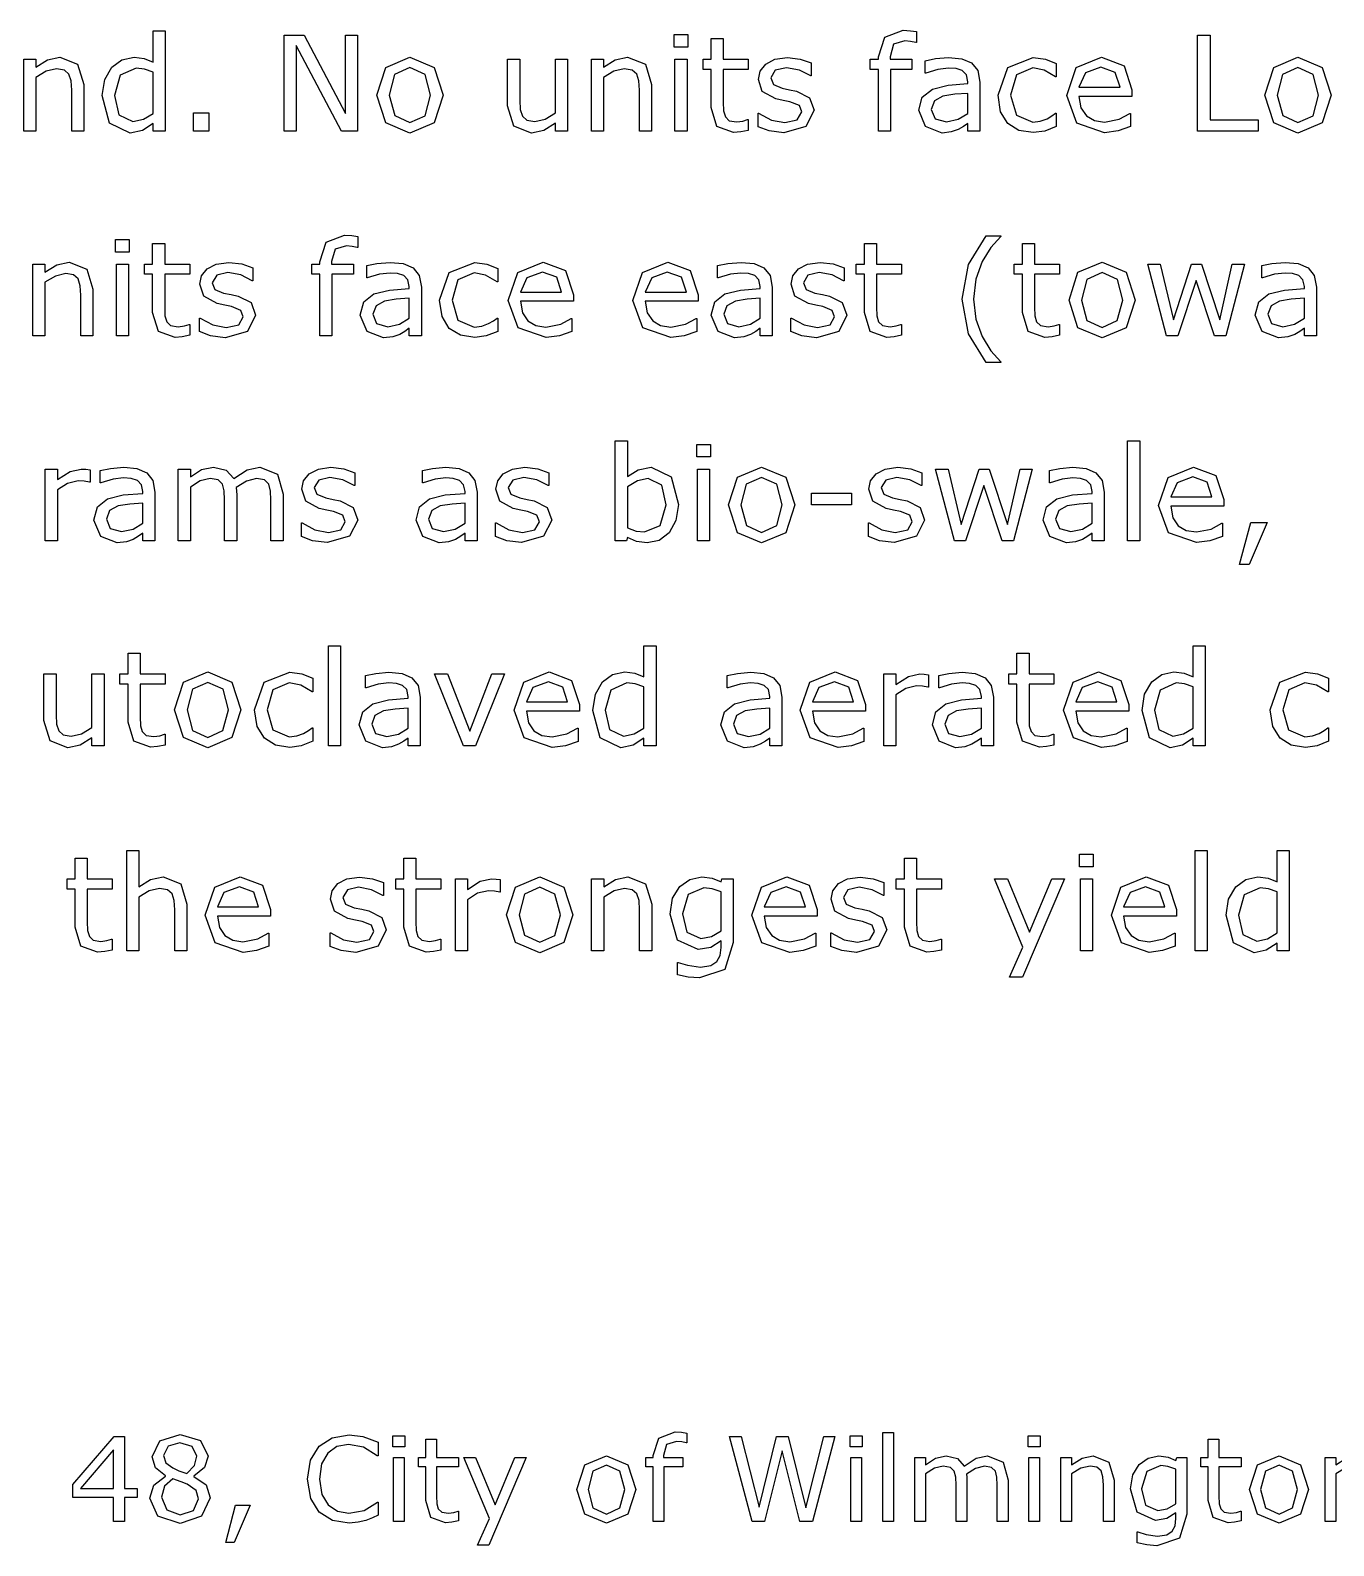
# Model space of a CAD drawing. Header units: inches. Extents: x -33163 to 19162, y -8858 to 30669.
# Drawn here: x 7796 to 8629, y 20211 to 21180 of the extents above; entities that cross this region are included whole.
import ezdxf

# ---------------------------------------------------------------- set-up
doc = ezdxf.new("R2010")
doc.units = ezdxf.units.IN
doc.layers.add('Layer 1', color=7, linetype='Continuous')
doc.layers.add('SOLID-2', color=253, linetype='Continuous')

# ---------------------------------------------------------------- blocks, each defined once
blk = doc.blocks.new('A$C0f725650')
at = {"layer": 'Layer 1', "color": 7}
for points in [[(131.091597, 26.458326), (130.873007, 26.458326), (130.873007, 26.594375), (130.676509, 26.46764), (130.454429, 26.42229), (130.084685, 26.601334), (129.948647, 27.097824), (129.995155, 27.391987), (130.123054, 27.61175), (130.306765, 27.746608), (130.525355, 27.793121), (130.706738, 27.771161), (130.873007, 27.704883), (130.873007, 28.267651), (131.091597, 28.267651), (131.091597, 26.458326)], [(144.670971, 28.055905), (144.659356, 28.055905), (144.565175, 28.076807), (144.462855, 28.088449), (144.258219, 28.025663), (144.19543, 27.80127), (144.19543, 27.757085), (144.589593, 27.757085), (144.589593, 27.573385), (144.202407, 27.573385), (144.202407, 26.4583), (143.983817, 26.4583), (143.983817, 27.573359), (143.83615, 27.573359), (143.83615, 27.757059), (143.983817, 27.757059), (143.983817, 27.80008), (144.098926, 28.1547), (144.431462, 28.279107), (144.562849, 28.272228), (144.670981, 28.255824), (144.670971, 28.055905)], [(134.563474, 26.458326), (134.278608, 26.458326), (133.457731, 28.007063), (133.457731, 26.4583), (133.242628, 26.4583), (133.242628, 28.189599), (133.599582, 28.189599), (134.348373, 26.77572), (134.348373, 28.189599), (134.563474, 28.189599), (134.563474, 26.458326)], [(140.537499, 27.974493), (140.291003, 27.974493), (140.291003, 28.201214), (140.537499, 28.201214), (140.537499, 27.974493)], [(141.630465, 26.469942), (141.495588, 26.443219), (141.366527, 26.432635), (141.06422, 26.539606), (140.960739, 26.882612), (140.960739, 27.573279), (140.813073, 27.573279), (140.813073, 27.756979), (140.960739, 27.756979), (140.960739, 28.1302), (141.17933, 28.1302), (141.17933, 27.756979), (141.630465, 27.756979), (141.630465, 27.573279), (141.17933, 27.573279), (141.17933, 26.981434), (141.183986, 26.82099), (141.216541, 26.714019), (141.286303, 26.645413), (141.423505, 26.624511), (141.535125, 26.639592), (141.618842, 26.666342), (141.630457, 26.666342), (141.630465, 26.469942)], [(150.848494, 26.458326), (149.753213, 26.458326), (149.753213, 28.189625), (149.983432, 28.189625), (149.983432, 26.662955), (150.848494, 26.662955), (150.848494, 26.458326)], [(129.617272, 26.458326), (129.398682, 26.458326), (129.398682, 27.197809), (129.388204, 27.365238), (129.349834, 27.488507), (129.266118, 27.560579), (129.124267, 27.584921), (128.937069, 27.540736), (128.749871, 27.427944), (128.749871, 26.4583), (128.531281, 26.4583), (128.531281, 27.757059), (128.749871, 27.757059), (128.749871, 27.612887), (128.961485, 27.745417), (129.185891, 27.793095), (129.506801, 27.66636), (129.617259, 27.301261), (129.617272, 26.458326)], [(136.113378, 27.10711), (135.950598, 26.60599), (135.514579, 26.42229), (135.076233, 26.60599), (134.914615, 27.10711), (135.076233, 27.608257), (135.514579, 27.793121), (135.950598, 27.608257), (136.113378, 27.10711), (136.113378, 27.10711)], [(138.36554, 26.4583), (138.146949, 26.4583), (138.146949, 26.602471), (137.935333, 26.468777), (137.712091, 26.422264), (137.393507, 26.546671), (137.279561, 26.914097), (137.279561, 27.757059), (137.498152, 27.757059), (137.498152, 27.017576), (137.507465, 26.847819), (137.546997, 26.728042), (137.628388, 26.653642), (137.773728, 26.630358), (137.958601, 26.674544), (138.14696, 26.787335), (138.14696, 27.757032), (138.36555, 27.757032), (138.36554, 26.4583)], [(139.881725, 26.4583), (139.663134, 26.4583), (139.663134, 27.197783), (139.652657, 27.365211), (139.614287, 27.48848), (139.53057, 27.560553), (139.388719, 27.584894), (139.201522, 27.540709), (139.014324, 27.427917), (139.014324, 26.4583), (138.795733, 26.4583), (138.795733, 27.757059), (139.014324, 27.757059), (139.014324, 27.612887), (139.225937, 27.745417), (139.450343, 27.793095), (139.771253, 27.66636), (139.881711, 27.301261), (139.881725, 26.4583)], [(140.523555, 26.4583), (140.304965, 26.4583), (140.304965, 27.757059), (140.523555, 27.757059), (140.523555, 26.4583)], [(142.82225, 26.832711), (142.674583, 26.540876), (142.273447, 26.42692), (142.008348, 26.460655), (141.807196, 26.53622), (141.807196, 26.781568), (141.818811, 26.781568), (142.04903, 26.657161), (142.292036, 26.611811), (142.517604, 26.658325), (142.598995, 26.804824), (142.554812, 26.921082), (142.385056, 26.988524), (142.262969, 27.012866), (142.126931, 27.043081), (141.883922, 27.175637), (141.812998, 27.391908), (141.845552, 27.543064), (141.94671, 27.669799), (142.111815, 27.755841), (142.337383, 27.788385), (142.572253, 27.759334), (142.771077, 27.690728), (142.771077, 27.457021), (142.759462, 27.457021), (142.555984, 27.5605), (142.321116, 27.603521), (142.118803, 27.557007), (142.036251, 27.420985), (142.086246, 27.300044), (142.244377, 27.233793), (142.379251, 27.205879), (142.504824, 27.180215), (142.739695, 27.060464), (142.822247, 26.832553), (142.82225, 26.832711)], [(145.818576, 26.458326), (145.601147, 26.458326), (145.601147, 26.596677), (145.522081, 26.540876), (145.426739, 26.485076), (145.301165, 26.44089), (145.134896, 26.42237), (144.83724, 26.538627), (144.715156, 26.835119), (144.777942, 27.073482), (144.959326, 27.217653), (145.244192, 27.288588), (145.601147, 27.316501), (145.601147, 27.350209), (145.574405, 27.473452), (145.499991, 27.550208), (145.388369, 27.586244), (145.252331, 27.595504), (145.060482, 27.572221), (144.841891, 27.507107), (144.830276, 27.507107), (144.830276, 27.729172), (145.015148, 27.767536), (145.253503, 27.788438), (145.491861, 27.765155), (145.668594, 27.688399), (145.780216, 27.550049), (145.818586, 27.3396), (145.818576, 26.458326)], [(147.199884, 26.539712), (146.991758, 26.458326), (146.783632, 26.429249), (146.525507, 26.469942), (146.324358, 26.595539), (146.192971, 26.807153), (146.14646, 27.105973), (146.320868, 27.605929), (146.783632, 27.7873), (147.002222, 27.755921), (147.199884, 27.679192), (147.199884, 27.436172), (147.188269, 27.436172), (146.981307, 27.555923), (146.774342, 27.59778), (146.480176, 27.472209), (146.373205, 27.105973), (146.47785, 26.744367), (146.774342, 26.61877), (146.909219, 26.636232), (147.032467, 26.681582), (147.121996, 26.732725), (147.188269, 26.780403), (147.199884, 26.780403), (147.199884, 26.539712)], [(148.567241, 27.085044), (147.610324, 27.085044), (147.646368, 26.875733), (147.7452, 26.730397), (147.888213, 26.646683), (148.071923, 26.61877), (148.338186, 26.671104), (148.530033, 26.775747), (148.541648, 26.775747), (148.541648, 26.537384), (148.31608, 26.459491), (148.074236, 26.428085), (147.569615, 26.602498), (147.38823, 27.100152), (147.561476, 27.605929), (148.019586, 27.793121), (148.424213, 27.639637), (148.567228, 27.20363), (148.567241, 27.085044)], [(152.168179, 27.10711), (152.005399, 26.60599), (151.56938, 26.42229), (151.131035, 26.60599), (150.969417, 27.10711), (151.131035, 27.608257), (151.56938, 27.793121), (152.005399, 27.608257), (152.168179, 27.10711), (152.168179, 27.10711)], [(130.873007, 26.778075), (130.873007, 27.523379), (130.714879, 27.578015), (130.562561, 27.593096), (130.276534, 27.465197), (130.174214, 27.102427), (130.253279, 26.750109), (130.50675, 26.630358), (130.695112, 26.671051), (130.873007, 26.778022), (130.873007, 26.778075)], [(135.887813, 27.10711), (135.78898, 27.481522), (135.514579, 27.604765), (135.237851, 27.481522), (135.140183, 27.10711), (135.239015, 26.736218), (135.514579, 26.610647), (135.787819, 26.735054), (135.887813, 27.10711), (135.887813, 27.10711)], [(148.354463, 27.252472), (148.26726, 27.518722), (148.007974, 27.612914), (147.727759, 27.509435), (147.610324, 27.252472), (148.354463, 27.252472)], [(151.942611, 27.10711), (151.843781, 27.481522), (151.56938, 27.604765), (151.292652, 27.481522), (151.194984, 27.10711), (151.293814, 26.736218), (151.56938, 26.610647), (151.842617, 26.735054), (151.942611, 27.10711), (151.942611, 27.10711)], [(145.601147, 26.778075), (145.601147, 27.139681), (145.365115, 27.122218), (145.151176, 27.088484), (144.998858, 27.00477), (144.940724, 26.850147), (145.008161, 26.681555), (145.213961, 26.625728), (145.424413, 26.669913), (145.601147, 26.778049), (145.601147, 26.778075)], [(131.878758, 26.458326), (131.600869, 26.458326), (131.600869, 26.78969), (131.878758, 26.78969), (131.878758, 26.458326)], [(130.439289, 24.270331), (130.192793, 24.270331), (130.192793, 24.497052), (130.439289, 24.497052), (130.439289, 24.270331)], [(131.532253, 22.76578), (131.397379, 22.739057), (131.268315, 22.728473), (130.966008, 22.835444), (130.862527, 23.17845), (130.862527, 23.869117), (130.714863, 23.869117), (130.714863, 24.052817), (130.862527, 24.052817), (130.862527, 24.426038), (131.081117, 24.426038), (131.081117, 24.052817), (131.532253, 24.052817), (131.532253, 23.869117), (131.081117, 23.869117), (131.081117, 23.277272), (131.085774, 23.116828), (131.118331, 23.009857), (131.188094, 22.941251), (131.325293, 22.920349), (131.436915, 22.93543), (131.520632, 22.96218), (131.532247, 22.96218), (131.532253, 22.76578)], [(134.572761, 24.351743), (134.561146, 24.351743), (134.466965, 24.372645), (134.364645, 24.384287), (134.160006, 24.321501), (134.097221, 24.097108), (134.097221, 24.052923), (134.491381, 24.052923), (134.491381, 23.869223), (134.104195, 23.869223), (134.104195, 22.754138), (133.885605, 22.754138), (133.885605, 23.869197), (133.737941, 23.869197), (133.737941, 24.052897), (133.885605, 24.052897), (133.885605, 24.095918), (134.000714, 24.450538), (134.333253, 24.574945), (134.464639, 24.568066), (134.572772, 24.551662), (134.572761, 24.351743)], [(144.40121, 22.765753), (144.266336, 22.73903), (144.137272, 22.728447), (143.834968, 22.835418), (143.731484, 23.178423), (143.731484, 23.869091), (143.58382, 23.869091), (143.58382, 24.052791), (143.731484, 24.052791), (143.731484, 24.426012), (143.950077, 24.426012), (143.950077, 24.052791), (144.40121, 24.052791), (144.40121, 23.869091), (143.950077, 23.869091), (143.950077, 23.277245), (143.954734, 23.116802), (143.987291, 23.009831), (144.057053, 22.941225), (144.194256, 22.920323), (144.305875, 22.935404), (144.389592, 22.962153), (144.401207, 22.962153), (144.40121, 22.765753)], [(146.197609, 22.27511), (145.931349, 22.27511), (145.6116, 22.790174), (145.497655, 23.41922), (145.6116, 24.04824), (145.931349, 24.56333), (146.197609, 24.56333), (146.197609, 24.551688), (146.017389, 24.355209), (145.859261, 24.097082), (145.745313, 23.78199), (145.702291, 23.41922), (145.744151, 23.055286), (145.859261, 22.741359), (146.018553, 22.483231), (146.197609, 22.286726), (146.197609, 22.27511)], [(147.25801, 22.765753), (147.123134, 22.73903), (146.994073, 22.728447), (146.691766, 22.835418), (146.588285, 23.178423), (146.588285, 23.869091), (146.440618, 23.869091), (146.440618, 24.052791), (146.588285, 24.052791), (146.588285, 24.426012), (146.806875, 24.426012), (146.806875, 24.052791), (147.25801, 24.052791), (147.25801, 23.869091), (146.806875, 23.869091), (146.806875, 23.277245), (146.811532, 23.116802), (146.844086, 23.009831), (146.913851, 22.941225), (147.051051, 22.920323), (147.162671, 22.935404), (147.246387, 22.962153), (147.258029, 22.962153), (147.25801, 22.765753)], [(129.783518, 22.754138), (129.564924, 22.754138), (129.564924, 23.493621), (129.554447, 23.661049), (129.516077, 23.784318), (129.432363, 23.856391), (129.290512, 23.880732), (129.103314, 23.836547), (128.916117, 23.723755), (128.916117, 22.754138), (128.697523, 22.754138), (128.697523, 24.052897), (128.916117, 24.052897), (128.916117, 23.908725), (129.12773, 24.041255), (129.352136, 24.088933), (129.673046, 23.962198), (129.783504, 23.597099), (129.783518, 22.754138)], [(130.425346, 22.754138), (130.206755, 22.754138), (130.206755, 24.052897), (130.425346, 24.052897), (130.425346, 22.754138)], [(132.72404, 23.128549), (132.576374, 22.836714), (132.175237, 22.722758), (131.910135, 22.756493), (131.708986, 22.832058), (131.708986, 23.077406), (131.720601, 23.077406), (131.950818, 22.952999), (132.193826, 22.907649), (132.419394, 22.954163), (132.500785, 23.100662), (132.4566, 23.21692), (132.286843, 23.284362), (132.164759, 23.308704), (132.028721, 23.338919), (131.785712, 23.471475), (131.714786, 23.687746), (131.747343, 23.838902), (131.848498, 23.965637), (132.013606, 24.051679), (132.239173, 24.084223), (132.474041, 24.055172), (132.672867, 23.986566), (132.672867, 23.752859), (132.661226, 23.752859), (132.457751, 23.856338), (132.22288, 23.899359), (132.020567, 23.852845), (131.938014, 23.716823), (131.988013, 23.595882), (132.146141, 23.529631), (132.281017, 23.501717), (132.406591, 23.476053), (132.641459, 23.356302), (132.724014, 23.128391), (132.72404, 23.128549)], [(135.720363, 22.754164), (135.502937, 22.754164), (135.502937, 22.892515), (135.423872, 22.836714), (135.328529, 22.780914), (135.202955, 22.736728), (135.036686, 22.718208), (134.73903, 22.834465), (134.616944, 23.130957), (134.679732, 23.36932), (134.861114, 23.513491), (135.14598, 23.584426), (135.502937, 23.612339), (135.502937, 23.646047), (135.476193, 23.76929), (135.401779, 23.846046), (135.290159, 23.882082), (135.154121, 23.891342), (134.962272, 23.868059), (134.743682, 23.802945), (134.732066, 23.802945), (134.732066, 24.02501), (134.916938, 24.063374), (135.155296, 24.084276), (135.393654, 24.060993), (135.570387, 23.984237), (135.682007, 23.845887), (135.720377, 23.635438), (135.720363, 22.754164)], [(137.101674, 22.83555), (136.893545, 22.754164), (136.685419, 22.725087), (136.427297, 22.76578), (136.226145, 22.891377), (136.094759, 23.102991), (136.04825, 23.401811), (136.222658, 23.901767), (136.685419, 24.083138), (136.904012, 24.051759), (137.101674, 23.97503), (137.101674, 23.73201), (137.090059, 23.73201), (136.883094, 23.851761), (136.676132, 23.893618), (136.381964, 23.768047), (136.274993, 23.401811), (136.379638, 23.040205), (136.676132, 22.914608), (136.811006, 22.93207), (136.934254, 22.97742), (137.023784, 23.028563), (137.090059, 23.076241), (137.101674, 23.076241), (137.101674, 22.83555)], [(138.469029, 23.380882), (137.512114, 23.380882), (137.548158, 23.171571), (137.646988, 23.026235), (137.790003, 22.942521), (137.973711, 22.914608), (138.239974, 22.966942), (138.431823, 23.071585), (138.443438, 23.071585), (138.443438, 22.833222), (138.217871, 22.755329), (137.976023, 22.723923), (137.471405, 22.898336), (137.29002, 23.39599), (137.463267, 23.901767), (137.921376, 24.088959), (138.326003, 23.935475), (138.469016, 23.499468), (138.469029, 23.380882)], [(138.256254, 23.54831), (138.16905, 23.81456), (137.909764, 23.908752), (137.629547, 23.805273), (137.512114, 23.54831), (138.256254, 23.54831)], [(140.724705, 23.380882), (139.767787, 23.380882), (139.803831, 23.171571), (139.902661, 23.026235), (140.045676, 22.942521), (140.229387, 22.914608), (140.495647, 22.966942), (140.687496, 23.071585), (140.699112, 23.071585), (140.699112, 22.833222), (140.473544, 22.755329), (140.231697, 22.723923), (139.727079, 22.898336), (139.545694, 23.39599), (139.71894, 23.901767), (140.17705, 24.088959), (140.581676, 23.935475), (140.724691, 23.499468), (140.724705, 23.380882)], [(140.511927, 23.54831), (140.424723, 23.81456), (140.165437, 23.908752), (139.88522, 23.805273), (139.767787, 23.54831), (140.511927, 23.54831)], [(142.06531, 22.754138), (141.847881, 22.754138), (141.847881, 22.892488), (141.768815, 22.836688), (141.673473, 22.780887), (141.547899, 22.736702), (141.381633, 22.718181), (141.083977, 22.834439), (140.96189, 23.130931), (141.024676, 23.369293), (141.206061, 23.513465), (141.490926, 23.584399), (141.847881, 23.612313), (141.847881, 23.646021), (141.821139, 23.769264), (141.746725, 23.846019), (141.635103, 23.882055), (141.499065, 23.891316), (141.307219, 23.868032), (141.088625, 23.802919), (141.07701, 23.802919), (141.07701, 24.024983), (141.261882, 24.063348), (141.50024, 24.08425), (141.738597, 24.060966), (141.915331, 23.984211), (142.02695, 23.84586), (142.06532, 23.635411), (142.06531, 22.754138)], [(143.414064, 23.128523), (143.266397, 22.836688), (142.865261, 22.722732), (142.600159, 22.756466), (142.39901, 22.832031), (142.39901, 23.077379), (142.410625, 23.077379), (142.640841, 22.952972), (142.88385, 22.907623), (143.109418, 22.954136), (143.190809, 23.100636), (143.146623, 23.216894), (142.976867, 23.284336), (142.854783, 23.308678), (142.718745, 23.338893), (142.475736, 23.471449), (142.404809, 23.687719), (142.437366, 23.838875), (142.538522, 23.965611), (142.703629, 24.051653), (142.929197, 24.084197), (143.164065, 24.055146), (143.362891, 23.986539), (143.362891, 23.752833), (143.351276, 23.752833), (143.147801, 23.856311), (142.91293, 23.899333), (142.710617, 23.852819), (142.628064, 23.716797), (142.678063, 23.595856), (142.836191, 23.529604), (142.971067, 23.501691), (143.096641, 23.476026), (143.331509, 23.356276), (143.414064, 23.128364), (143.414064, 23.128523)], [(148.628855, 23.402922), (148.466073, 22.901802), (148.030056, 22.718102), (147.59171, 22.901802), (147.430092, 23.402922), (147.59171, 23.904069), (148.030056, 24.088933), (148.466073, 23.904069), (148.628855, 23.402922), (148.628855, 23.402922)], [(148.403287, 23.402922), (148.304455, 23.777333), (148.030056, 23.900576), (147.753328, 23.777333), (147.65566, 23.402922), (147.75449, 23.03203), (148.030056, 22.906458), (148.303293, 23.030865), (148.403287, 23.402922), (148.403287, 23.402922)], [(150.600823, 24.052897), (150.262475, 22.754138), (150.060161, 22.754138), (149.726461, 23.755241), (149.395084, 22.754138), (149.193935, 22.754138), (148.852096, 24.052897), (149.07999, 24.052897), (149.318347, 23.047137), (149.642745, 24.052897), (149.822965, 24.052897), (150.155504, 23.047137), (150.381071, 24.052897), (150.600823, 24.052897)], [(151.901905, 22.754138), (151.684479, 22.754138), (151.684479, 22.892488), (151.605413, 22.836688), (151.510071, 22.780887), (151.384497, 22.736702), (151.218228, 22.718181), (150.920572, 22.834439), (150.798485, 23.130931), (150.861274, 23.369293), (151.042659, 23.513465), (151.327524, 23.584399), (151.684479, 23.612313), (151.684479, 23.646021), (151.657735, 23.769264), (151.583321, 23.846019), (151.471701, 23.882055), (151.335663, 23.891316), (151.143814, 23.868032), (150.925223, 23.802919), (150.913608, 23.802919), (150.913608, 24.024983), (151.09848, 24.063348), (151.336838, 24.08425), (151.575195, 24.060966), (151.751929, 23.984211), (151.863548, 23.84586), (151.901918, 23.635411), (151.901905, 22.754138)], [(135.502937, 23.073913), (135.502937, 23.435519), (135.266905, 23.418056), (135.052963, 23.384322), (134.900648, 23.300608), (134.842511, 23.145985), (134.909948, 22.977393), (135.115751, 22.921566), (135.326203, 22.965751), (135.502937, 23.073887), (135.502937, 23.073913)], [(141.847881, 23.073887), (141.847881, 23.435492), (141.611849, 23.41803), (141.39791, 23.384295), (141.245595, 23.300581), (141.187458, 23.145959), (141.254895, 22.977367), (141.460695, 22.92154), (141.671147, 22.965725), (141.847881, 23.07386), (141.847881, 23.073887)], [(151.684479, 23.073887), (151.684479, 23.435492), (151.448447, 23.41803), (151.234505, 23.384295), (151.08219, 23.300581), (151.024053, 23.145959), (151.091493, 22.977367), (151.297293, 22.92154), (151.507745, 22.965725), (151.684479, 23.07386), (151.684479, 23.073887)], [(140.370066, 19.709237), (140.323557, 19.416238), (140.200309, 19.19764), (140.018924, 19.059289), (139.801498, 19.01394), (139.608487, 19.040663), (139.445705, 19.110433), (139.431762, 19.049976), (139.227123, 19.049976), (139.227123, 20.859168), (139.445713, 20.859168), (139.445713, 20.212686), (139.641049, 20.335955), (139.873594, 20.384771), (140.236361, 20.208056), (140.370073, 19.709237), (140.370066, 19.709237)], [(148.70793, 19.049923), (148.48934, 19.049923), (148.48934, 20.859115), (148.70793, 20.859115), (148.70793, 19.049923)], [(140.945613, 20.566169), (140.699117, 20.566169), (140.699117, 20.79289), (140.945613, 20.79289), (140.945613, 20.566169)], [(129.731194, 20.110398), (129.719579, 20.110398), (129.624236, 20.126802), (129.516101, 20.132623), (129.320765, 20.087274), (129.139382, 19.97218), (129.139382, 19.049976), (128.920789, 19.049976), (128.920789, 20.348735), (129.139382, 20.348735), (129.139382, 20.156885), (129.368437, 20.304549), (129.571912, 20.348735), (129.654465, 20.345295), (129.731204, 20.334712), (129.731194, 20.110398)], [(130.904376, 19.050002), (130.68695, 19.050002), (130.68695, 19.188353), (130.607884, 19.132552), (130.512542, 19.076752), (130.386968, 19.032566), (130.220699, 19.014046), (129.923043, 19.130303), (129.800956, 19.426795), (129.863744, 19.665158), (130.045129, 19.809329), (130.329995, 19.880264), (130.68695, 19.908177), (130.68695, 19.941885), (130.660205, 20.065128), (130.585792, 20.141884), (130.474172, 20.17792), (130.338134, 20.18718), (130.146285, 20.163897), (129.927694, 20.098783), (129.916079, 20.098783), (129.916079, 20.320848), (130.100951, 20.359212), (130.339309, 20.380114), (130.577666, 20.356831), (130.7544, 20.280075), (130.866019, 20.141725), (130.904389, 19.931276), (130.904376, 19.050002)], [(133.220512, 19.049976), (133.001921, 19.049976), (133.001921, 19.789459), (132.993772, 19.951093), (132.962377, 20.0755), (132.88564, 20.151065), (132.74146, 20.176729), (132.557752, 20.130215), (132.374042, 20.013958), (132.379863, 19.951172), (132.382244, 19.881402), (132.382244, 19.049976), (132.163653, 19.049976), (132.163653, 19.789459), (132.155504, 19.952257), (132.124111, 20.076664), (132.047372, 20.151065), (131.903195, 20.176729), (131.722972, 20.132544), (131.543915, 20.019752), (131.543915, 19.049976), (131.325322, 19.049976), (131.325322, 20.348735), (131.543915, 20.348735), (131.543915, 20.204563), (131.74739, 20.337093), (131.964819, 20.384771), (132.189223, 20.32897), (132.327586, 20.174321), (132.569431, 20.334791), (132.803137, 20.384771), (133.118234, 20.254543), (133.220554, 19.892937), (133.220512, 19.049976)], [(134.569266, 19.424361), (134.421599, 19.132526), (134.020462, 19.01857), (133.755364, 19.052304), (133.554212, 19.127869), (133.554212, 19.373217), (133.565853, 19.373217), (133.79607, 19.24881), (134.039079, 19.203461), (134.264646, 19.249974), (134.346037, 19.396474), (134.301852, 19.512732), (134.132095, 19.580174), (134.010011, 19.604516), (133.873973, 19.634731), (133.630965, 19.767287), (133.560038, 19.983557), (133.592595, 20.134713), (133.69375, 20.261449), (133.858858, 20.347491), (134.084425, 20.380035), (134.319293, 20.350984), (134.518119, 20.282377), (134.518119, 20.048671), (134.506504, 20.048671), (134.303029, 20.152149), (134.068159, 20.195171), (133.865848, 20.148657), (133.783293, 20.012635), (133.833291, 19.891694), (133.991419, 19.825442), (134.126296, 19.797529), (134.251869, 19.771864), (134.48674, 19.652114), (134.569292, 19.424202), (134.569266, 19.424361)], [(136.728432, 19.049976), (136.511003, 19.049976), (136.511003, 19.188326), (136.431941, 19.132526), (136.336596, 19.076725), (136.211025, 19.03254), (136.044755, 19.014019), (135.747099, 19.130277), (135.625013, 19.426769), (135.687801, 19.665131), (135.869183, 19.809303), (136.154049, 19.880237), (136.511003, 19.908151), (136.511003, 19.941859), (136.484262, 20.065102), (136.409848, 20.141857), (136.298226, 20.177893), (136.162188, 20.187154), (135.970341, 20.16387), (135.751751, 20.098757), (135.740136, 20.098757), (135.740136, 20.320821), (135.925008, 20.359186), (136.163365, 20.380088), (136.401723, 20.356804), (136.578456, 20.280049), (136.690076, 20.141698), (136.728446, 19.931249), (136.728432, 19.049976)], [(138.077187, 19.424361), (137.92952, 19.132526), (137.528383, 19.01857), (137.263284, 19.052304), (137.062132, 19.127869), (137.062132, 19.373217), (137.073748, 19.373217), (137.303964, 19.24881), (137.546973, 19.203461), (137.77254, 19.249974), (137.853931, 19.396474), (137.809749, 19.512732), (137.63999, 19.580174), (137.517906, 19.604516), (137.381868, 19.634731), (137.138859, 19.767287), (137.067932, 19.983557), (137.100489, 20.134713), (137.201647, 20.261449), (137.366752, 20.347491), (137.59232, 20.380035), (137.827187, 20.350984), (138.026014, 20.282377), (138.026014, 20.048671), (138.014398, 20.048671), (137.810924, 20.152149), (137.576053, 20.195171), (137.373742, 20.148657), (137.291187, 20.012635), (137.341186, 19.891694), (137.499316, 19.825442), (137.63419, 19.797529), (137.759764, 19.771864), (137.994634, 19.652114), (138.077187, 19.424202), (138.077187, 19.424361)], [(140.931669, 19.049976), (140.713079, 19.049976), (140.713079, 20.348735), (140.931669, 20.348735), (140.931669, 19.049976)], [(142.471109, 19.69876), (142.308329, 19.19764), (141.87231, 19.01394), (141.433964, 19.19764), (141.272346, 19.69876), (141.433964, 20.199907), (141.87231, 20.384771), (142.308329, 20.199907), (142.471109, 19.69876), (142.471109, 19.69876)], [(144.818637, 19.424308), (144.670971, 19.132473), (144.269834, 19.018517), (144.004735, 19.052251), (143.803583, 19.127816), (143.803583, 19.373164), (143.815198, 19.373164), (144.045417, 19.248757), (144.288423, 19.203408), (144.513991, 19.249921), (144.595382, 19.396421), (144.551199, 19.512679), (144.381443, 19.580121), (144.259356, 19.604463), (144.123318, 19.634678), (143.880309, 19.767234), (143.809385, 19.983504), (143.84194, 20.13466), (143.943098, 20.261396), (144.108203, 20.347438), (144.33377, 20.379982), (144.568641, 20.350931), (144.767464, 20.282324), (144.767464, 20.048618), (144.755849, 20.048618), (144.552371, 20.152096), (144.317504, 20.195118), (144.11519, 20.148604), (144.032638, 20.012582), (144.082633, 19.891641), (144.240764, 19.825389), (144.375638, 19.797476), (144.501212, 19.771811), (144.736082, 19.652061), (144.818634, 19.424149), (144.818637, 19.424308)], [(146.765029, 20.348682), (146.426677, 19.049923), (146.224364, 19.049923), (145.890664, 20.051026), (145.55929, 19.049923), (145.358138, 19.049923), (145.016299, 20.348682), (145.244192, 20.348682), (145.48255, 19.342922), (145.806947, 20.348682), (145.987168, 20.348682), (146.319706, 19.342922), (146.545274, 20.348682), (146.765029, 20.348682)], [(148.06611, 19.049923), (147.848681, 19.049923), (147.848681, 19.188274), (147.769616, 19.132473), (147.674273, 19.076672), (147.5487, 19.032487), (147.382431, 19.013966), (147.084775, 19.130224), (146.962691, 19.426716), (147.025476, 19.665079), (147.206861, 19.80925), (147.491727, 19.880185), (147.848681, 19.908098), (147.848681, 19.941806), (147.821937, 20.065049), (147.747523, 20.141804), (147.635904, 20.17784), (147.499866, 20.187101), (147.308017, 20.163818), (147.089426, 20.098704), (147.077811, 20.098704), (147.077811, 20.320768), (147.262683, 20.359133), (147.50104, 20.380035), (147.739398, 20.356751), (147.916131, 20.279996), (148.027754, 20.141645), (148.066124, 19.931196), (148.06611, 19.049923)], [(150.227603, 19.676641), (149.270685, 19.676641), (149.306729, 19.467329), (149.405562, 19.321994), (149.548574, 19.23828), (149.732285, 19.210366), (149.998548, 19.262701), (150.190394, 19.367343), (150.20201, 19.367343), (150.20201, 19.12898), (149.976442, 19.051087), (149.734597, 19.019681), (149.229977, 19.194094), (149.048592, 19.691749), (149.221838, 20.197525), (149.67995, 20.384718), (150.084574, 20.231233), (150.227589, 19.795227), (150.227603, 19.676641)], [(140.144498, 19.703417), (140.067761, 20.055735), (139.820101, 20.17665), (139.62709, 20.134793), (139.445705, 20.028986), (139.445705, 19.284846), (139.604997, 19.226717), (139.757315, 19.210313), (140.041017, 19.328926), (140.144498, 19.703311), (140.144498, 19.703417)], [(142.245541, 19.69876), (142.146711, 20.073171), (141.87231, 20.196414), (141.595582, 20.073171), (141.497914, 19.69876), (141.596744, 19.327868), (141.87231, 19.202296), (142.145547, 19.326703), (142.245541, 19.69876), (142.245541, 19.69876)], [(150.014825, 19.844069), (149.927621, 20.110319), (149.668335, 20.20451), (149.38812, 20.101032), (149.270685, 19.844069), (150.014825, 19.844069)], [(130.68695, 19.369751), (130.68695, 19.731357), (130.450918, 19.713894), (130.236976, 19.68016), (130.084661, 19.596446), (130.026524, 19.441823), (130.093963, 19.273205), (130.299764, 19.217404), (130.510216, 19.261589), (130.68695, 19.369725), (130.68695, 19.369751)], [(136.511003, 19.369725), (136.511003, 19.73133), (136.274972, 19.713868), (136.061032, 19.680133), (135.908717, 19.596419), (135.85058, 19.441797), (135.918017, 19.273178), (136.123821, 19.217378), (136.334273, 19.261563), (136.511003, 19.369698), (136.511003, 19.369725)], [(143.497789, 19.7022), (142.772252, 19.7022), (142.772252, 19.912649), (143.497789, 19.912649), (143.497789, 19.7022)], [(147.848681, 19.369672), (147.848681, 19.731277), (147.612649, 19.713815), (147.398708, 19.68008), (147.246393, 19.596366), (147.188256, 19.441744), (147.255695, 19.273125), (147.461496, 19.217325), (147.671948, 19.26151), (147.848681, 19.369645), (147.848681, 19.369672)], [(151.012438, 19.381287), (150.684551, 18.619711), (150.514794, 18.619711), (150.717108, 19.381287), (151.012438, 19.381287)], [(131.088086, 15.357456), (130.95321, 15.330733), (130.824149, 15.320149), (130.521842, 15.42712), (130.418361, 15.770126), (130.418361, 16.460793), (130.270694, 16.460793), (130.270694, 16.644493), (130.418361, 16.644493), (130.418361, 17.017714), (130.636951, 17.017714), (130.636951, 16.644493), (131.088086, 16.644493), (131.088086, 16.460793), (130.636951, 16.460793), (130.636951, 15.868948), (130.641608, 15.708504), (130.674165, 15.601533), (130.743927, 15.532927), (130.881127, 15.512025), (130.992749, 15.527106), (131.076466, 15.553856), (131.088081, 15.553856), (131.088086, 15.357456)], [(134.25882, 15.34584), (134.040229, 15.34584), (134.040229, 17.155033), (134.25882, 17.155033), (134.25882, 15.34584)], [(139.963116, 15.34584), (139.744525, 15.34584), (139.744525, 15.481889), (139.548025, 15.355154), (139.325944, 15.309804), (138.9562, 15.488848), (138.820162, 15.985338), (138.866671, 16.279501), (138.99457, 16.499264), (139.178281, 16.634122), (139.396871, 16.680635), (139.578256, 16.65841), (139.744525, 16.592132), (139.744525, 17.1549), (139.963116, 17.1549), (139.963116, 15.34584)], [(147.158017, 15.357429), (147.02314, 15.330706), (146.894079, 15.320123), (146.591772, 15.427094), (146.488291, 15.770099), (146.488291, 16.460767), (146.340624, 16.460767), (146.340624, 16.644467), (146.488291, 16.644467), (146.488291, 17.017688), (146.706881, 17.017688), (146.706881, 16.644467), (147.158017, 16.644467), (147.158017, 16.460767), (146.706881, 16.460767), (146.706881, 15.868921), (146.711538, 15.708478), (146.744092, 15.601507), (146.813858, 15.532901), (146.951057, 15.511999), (147.062679, 15.52708), (147.146393, 15.553829), (147.158009, 15.553829), (147.158017, 15.357429)], [(149.893892, 15.345814), (149.675301, 15.345814), (149.675301, 15.481863), (149.478801, 15.355127), (149.256723, 15.309778), (148.886976, 15.488821), (148.750938, 15.985311), (148.797449, 16.279474), (148.925346, 16.499237), (149.109057, 16.634095), (149.327647, 16.680609), (149.509032, 16.658384), (149.675301, 16.592106), (149.675301, 17.154874), (149.893892, 17.154874), (149.893892, 15.345814)], [(129.983505, 15.345814), (129.764912, 15.345814), (129.764912, 15.489985), (129.553299, 15.356291), (129.330057, 15.309778), (129.011472, 15.434185), (128.897524, 15.801611), (128.897524, 16.644573), (129.116118, 16.644573), (129.116118, 15.90509), (129.125404, 15.735333), (129.164938, 15.615556), (129.246327, 15.541156), (129.391668, 15.517872), (129.57654, 15.562058), (129.764899, 15.674849), (129.764899, 16.644546), (129.983492, 16.644546), (129.983505, 15.345814)], [(132.458931, 15.994624), (132.296151, 15.493504), (131.860132, 15.309804), (131.421786, 15.493504), (131.260169, 15.994624), (131.421786, 16.495771), (131.860132, 16.680635), (132.296151, 16.495771), (132.458931, 15.994624), (132.458931, 15.994624)], [(132.233363, 15.994624), (132.134533, 16.369036), (131.860132, 16.492279), (131.583404, 16.369036), (131.485736, 15.994624), (131.584569, 15.623732), (131.860132, 15.498161), (132.133369, 15.622568), (132.233363, 15.994624), (132.233363, 15.994624)], [(133.757687, 15.427226), (133.54956, 15.34584), (133.341434, 15.316763), (133.083312, 15.357456), (132.88216, 15.483053), (132.750774, 15.694667), (132.704265, 15.993487), (132.878673, 16.493443), (133.341434, 16.674814), (133.560025, 16.643435), (133.757687, 16.566706), (133.757687, 16.323686), (133.746071, 16.323686), (133.539107, 16.443437), (133.332145, 16.485294), (133.037976, 16.359723), (132.931005, 15.993487), (133.03565, 15.631881), (133.332145, 15.506284), (133.467018, 15.523746), (133.590266, 15.569069), (133.679796, 15.620239), (133.746071, 15.667917), (133.757687, 15.667917), (133.757687, 15.427226)], [(135.700591, 15.34584), (135.483162, 15.34584), (135.483162, 15.484191), (135.404097, 15.42839), (135.308754, 15.37259), (135.18318, 15.328404), (135.016911, 15.309884), (134.719255, 15.426141), (134.597171, 15.722633), (134.659957, 15.960996), (134.841342, 16.105167), (135.126208, 16.176102), (135.483162, 16.204015), (135.483162, 16.237723), (135.456418, 16.360966), (135.382004, 16.437722), (135.270384, 16.473758), (135.134346, 16.483018), (134.942497, 16.459735), (134.723907, 16.394621), (134.712291, 16.394621), (134.712291, 16.616686), (134.897164, 16.65505), (135.135521, 16.675952), (135.373879, 16.652669), (135.550612, 16.575913), (135.662234, 16.437563), (135.700604, 16.227114), (135.700591, 15.34584)], [(137.226076, 16.644599), (136.700527, 15.34584), (136.480775, 15.34584), (135.958713, 16.644599), (136.195909, 16.644599), (136.598207, 15.610953), (136.997021, 16.644599), (137.226076, 16.644599)], [(138.578317, 15.972558), (137.6214, 15.972558), (137.657444, 15.763247), (137.756277, 15.617911), (137.899289, 15.534197), (138.083, 15.506284), (138.349263, 15.558618), (138.541112, 15.663261), (138.552727, 15.663261), (138.552727, 15.424898), (138.327159, 15.347005), (138.085315, 15.315599), (137.580694, 15.490012), (137.399312, 15.987666), (137.572555, 16.493443), (138.030668, 16.680635), (138.435292, 16.527151), (138.578307, 16.091144), (138.578317, 15.972558)], [(138.36554, 16.139986), (138.278336, 16.406236), (138.01905, 16.500428), (137.738835, 16.396949), (137.6214, 16.139986), (138.36554, 16.139986)], [(139.744525, 15.665589), (139.744525, 16.410893), (139.586395, 16.465529), (139.434079, 16.48061), (139.148049, 16.352711), (139.04573, 15.989941), (139.124795, 15.637623), (139.378268, 15.517872), (139.566628, 15.558565), (139.744525, 15.665536), (139.744525, 15.665589)], [(142.239718, 15.34584), (142.022288, 15.34584), (142.022288, 15.484191), (141.943223, 15.42839), (141.847881, 15.37259), (141.722307, 15.328404), (141.55604, 15.309884), (141.258384, 15.426141), (141.136298, 15.722633), (141.199083, 15.960996), (141.380468, 16.105167), (141.665334, 16.176102), (142.022288, 16.204015), (142.022288, 16.237723), (141.995547, 16.360966), (141.921133, 16.437722), (141.809511, 16.473758), (141.673473, 16.483018), (141.481626, 16.459735), (141.263033, 16.394621), (141.251418, 16.394621), (141.251418, 16.616686), (141.43629, 16.65505), (141.674648, 16.675952), (141.913005, 16.652669), (142.089739, 16.575913), (142.201358, 16.437563), (142.239728, 16.227114), (142.239718, 15.34584)], [(143.747764, 15.972558), (142.790847, 15.972558), (142.826891, 15.763247), (142.92572, 15.617911), (143.068735, 15.534197), (143.252446, 15.506284), (143.518706, 15.558618), (143.710556, 15.663261), (143.722171, 15.663261), (143.722171, 15.424898), (143.496603, 15.347005), (143.254758, 15.315599), (142.750138, 15.490012), (142.568753, 15.987666), (142.741999, 16.493443), (143.200109, 16.680635), (143.604736, 16.527151), (143.747751, 16.091144), (143.747764, 15.972558)], [(143.534986, 16.139986), (143.447782, 16.406236), (143.188496, 16.500428), (142.908282, 16.396949), (142.790847, 16.139986), (143.534986, 16.139986)], [(144.889553, 16.406236), (144.877938, 16.406236), (144.782596, 16.42264), (144.674463, 16.428461), (144.479127, 16.383112), (144.297742, 16.268018), (144.297742, 15.345814), (144.079151, 15.345814), (144.079151, 16.644573), (144.297729, 16.644573), (144.297729, 16.452723), (144.526784, 16.600387), (144.730261, 16.644573), (144.812814, 16.641133), (144.889553, 16.63055), (144.889553, 16.406236)], [(146.062735, 15.345814), (145.845306, 15.345814), (145.845306, 15.484164), (145.766241, 15.428364), (145.670899, 15.372563), (145.545325, 15.328378), (145.379056, 15.309857), (145.0814, 15.426115), (144.959316, 15.722607), (145.022101, 15.960969), (145.203486, 16.105141), (145.488352, 16.176075), (145.845306, 16.203989), (145.845306, 16.237697), (145.818565, 16.36094), (145.744151, 16.437695), (145.632529, 16.473731), (145.496491, 16.482992), (145.304642, 16.459708), (145.086051, 16.394595), (145.074436, 16.394595), (145.074436, 16.616659), (145.259308, 16.655024), (145.497666, 16.675926), (145.736023, 16.652642), (145.912754, 16.575887), (146.024376, 16.437536), (146.062746, 16.227087), (146.062735, 15.345814)], [(148.509094, 15.972532), (147.552176, 15.972532), (147.588221, 15.76322), (147.687053, 15.617885), (147.830068, 15.534171), (148.013776, 15.506257), (148.280039, 15.558592), (148.471888, 15.663234), (148.483503, 15.663234), (148.483503, 15.424871), (148.257936, 15.346978), (148.016091, 15.315572), (147.51147, 15.489985), (147.330088, 15.987639), (147.503332, 16.493416), (147.961444, 16.680609), (148.366068, 16.527124), (148.509083, 16.091118), (148.509094, 15.972532)], [(148.296316, 16.13996), (148.209112, 16.40621), (147.949826, 16.500401), (147.669612, 16.396923), (147.552176, 16.13996), (148.296316, 16.13996)], [(149.675301, 15.665563), (149.675301, 16.410866), (149.517171, 16.465503), (149.364856, 16.480584), (149.078826, 16.352685), (148.976506, 15.989915), (149.055571, 15.637596), (149.309045, 15.517846), (149.497404, 15.558539), (149.675301, 15.66551), (149.675301, 15.665563)], [(152.12166, 15.4272), (151.913533, 15.345814), (151.705407, 15.316736), (151.447283, 15.357429), (151.246133, 15.483027), (151.114747, 15.69464), (151.068238, 15.99346), (151.242646, 16.493416), (151.705407, 16.674788), (151.923998, 16.643408), (152.12166, 16.566679), (152.12166, 16.32366), (152.110045, 16.32366), (151.90308, 16.44341), (151.696115, 16.485267), (151.401949, 16.359696), (151.294978, 15.99346), (151.399623, 15.631855), (151.696115, 15.506257), (151.830991, 15.52372), (151.95424, 15.569043), (152.043769, 15.620213), (152.110045, 15.667891), (152.12166, 15.667891), (152.12166, 15.4272)], [(135.483162, 15.665589), (135.483162, 16.027195), (135.24713, 16.009732), (135.033188, 15.975998), (134.880873, 15.892284), (134.822736, 15.737661), (134.890176, 15.569043), (135.095977, 15.513242), (135.306428, 15.557427), (135.483162, 15.665563), (135.483162, 15.665589)], [(142.022288, 15.665589), (142.022288, 16.027195), (141.786257, 16.009732), (141.572317, 15.975998), (141.420002, 15.892284), (141.361866, 15.737661), (141.429302, 15.569043), (141.635103, 15.513242), (141.845555, 15.557427), (142.022288, 15.665563), (142.022288, 15.665589)], [(145.845306, 15.665563), (145.845306, 16.027168), (145.609275, 16.009706), (145.395335, 15.975971), (145.243018, 15.892257), (145.184883, 15.737635), (145.25232, 15.569016), (145.458121, 15.513216), (145.668573, 15.557401), (145.845306, 15.665536), (145.845306, 15.665563)], [(131.482267, 11.641573), (131.263674, 11.641573), (131.263674, 12.381056), (131.253197, 12.548484), (131.214827, 12.671753), (131.131113, 12.743825), (130.989262, 12.768167), (130.802064, 12.723982), (130.614867, 12.61119), (130.614867, 11.641652), (130.396273, 11.641652), (130.396273, 13.450844), (130.614867, 13.450844), (130.614867, 12.796239), (130.82648, 12.928769), (131.050886, 12.976447), (131.371796, 12.849712), (131.482254, 12.484613), (131.482267, 11.641573)], [(149.926478, 11.641573), (149.707885, 11.641573), (149.707885, 13.450765), (149.926478, 13.450765), (149.926478, 11.641573)], [(151.412432, 11.641573), (151.193839, 11.641573), (151.193839, 11.777621), (150.997341, 11.650886), (150.77526, 11.605536), (150.405516, 11.78458), (150.269478, 12.28107), (150.315987, 12.575233), (150.443886, 12.794996), (150.627597, 12.929854), (150.846187, 12.976367), (151.027572, 12.954142), (151.193839, 12.887864), (151.193839, 13.450632), (151.412432, 13.450632), (151.412432, 11.641573)], [(130.132352, 11.653214), (129.997475, 11.626491), (129.868414, 11.615908), (129.566107, 11.722879), (129.462626, 12.065884), (129.462626, 12.756552), (129.31496, 12.756552), (129.31496, 12.940252), (129.462626, 12.940252), (129.462626, 13.313473), (129.681217, 13.313473), (129.681217, 12.940252), (130.132352, 12.940252), (130.132352, 12.756552), (129.681217, 12.756552), (129.681217, 12.164706), (129.685873, 12.004263), (129.718428, 11.897292), (129.78819, 11.828686), (129.925392, 11.807784), (130.037012, 11.822865), (130.120729, 11.849614), (130.132344, 11.849614), (130.132352, 11.653214)], [(136.073841, 11.653188), (135.938964, 11.626465), (135.809903, 11.615882), (135.507596, 11.722853), (135.404115, 12.065858), (135.404115, 12.756525), (135.256449, 12.756525), (135.256449, 12.940225), (135.404115, 12.940225), (135.404115, 13.313446), (135.622706, 13.313446), (135.622706, 12.940225), (136.073841, 12.940225), (136.073841, 12.756525), (135.622706, 12.756525), (135.622706, 12.16468), (135.627362, 12.004237), (135.659919, 11.897266), (135.729682, 11.828659), (135.866881, 11.807757), (135.978504, 11.822838), (136.06222, 11.849588), (136.073836, 11.849588), (136.073841, 11.653188)], [(145.123278, 11.653188), (144.988402, 11.626465), (144.859341, 11.615882), (144.557033, 11.722853), (144.453552, 12.065858), (144.453552, 12.756525), (144.305886, 12.756525), (144.305886, 12.940225), (144.453552, 12.940225), (144.453552, 13.313446), (144.672143, 13.313446), (144.672143, 12.940225), (145.123278, 12.940225), (145.123278, 12.756525), (144.672143, 12.756525), (144.672143, 12.16468), (144.676799, 12.004237), (144.709354, 11.897266), (144.779119, 11.828659), (144.916319, 11.807757), (145.027941, 11.822838), (145.111655, 11.849588), (145.12327, 11.849588), (145.123278, 11.653188)], [(147.868456, 13.157766), (147.621957, 13.157766), (147.621957, 13.384487), (147.868456, 13.384487), (147.868456, 13.157766)], [(132.990311, 12.26829), (132.033394, 12.26829), (132.069438, 12.058979), (132.16827, 11.913643), (132.311285, 11.829929), (132.494993, 11.802016), (132.761256, 11.85435), (132.953106, 11.958993), (132.964721, 11.958993), (132.964721, 11.72063), (132.739153, 11.642737), (132.497308, 11.611331), (131.99269, 11.785744), (131.811306, 12.283398), (131.984549, 12.789175), (132.442661, 12.976367), (132.847288, 12.822883), (132.990301, 12.386876), (132.990311, 12.26829)], [(135.086692, 12.015958), (134.939029, 11.724123), (134.537889, 11.610167), (134.27279, 11.643901), (134.071641, 11.719466), (134.071641, 11.964814), (134.083256, 11.964814), (134.313475, 11.840407), (134.556484, 11.795057), (134.782051, 11.841571), (134.86344, 11.988071), (134.819257, 12.104328), (134.649501, 12.17177), (134.527414, 12.196112), (134.391376, 12.226328), (134.14837, 12.358884), (134.077443, 12.575154), (134.11, 12.72631), (134.211155, 12.853045), (134.37626, 12.939088), (134.601828, 12.971631), (134.836698, 12.94258), (135.035522, 12.873974), (135.035522, 12.640268), (135.023907, 12.640268), (134.820432, 12.743746), (134.585562, 12.786767), (134.383248, 12.740254), (134.300696, 12.604231), (134.350694, 12.483291), (134.508822, 12.417039), (134.643698, 12.389125), (134.769272, 12.363461), (135.00414, 12.243711), (135.086692, 12.015799), (135.086692, 12.015958)], [(137.148193, 12.701968), (137.136578, 12.701968), (137.041236, 12.718373), (136.933103, 12.724193), (136.737767, 12.678844), (136.556382, 12.56375), (136.556382, 11.641652), (136.337792, 11.641652), (136.337792, 12.940411), (136.556382, 12.940411), (136.556382, 12.748561), (136.785437, 12.896225), (136.988914, 12.940411), (137.071467, 12.936971), (137.148207, 12.926388), (137.148193, 12.701968)], [(138.460901, 12.290357), (138.298121, 11.789236), (137.862102, 11.605536), (137.423757, 11.789236), (137.262139, 12.290357), (137.423757, 12.791503), (137.862102, 12.976367), (138.298121, 12.791503), (138.460901, 12.290357), (138.460901, 12.290357)], [(139.88523, 11.641573), (139.66664, 11.641573), (139.66664, 12.381056), (139.656162, 12.548484), (139.617793, 12.671753), (139.534079, 12.743825), (139.392225, 12.768167), (139.205027, 12.723982), (139.017829, 12.61119), (139.017829, 11.641652), (138.799239, 11.641652), (138.799239, 12.940411), (139.017829, 12.940411), (139.017829, 12.796239), (139.229446, 12.928769), (139.453849, 12.976447), (139.774759, 12.849712), (139.885217, 12.484613), (139.88523, 11.641573)], [(141.359558, 11.789236), (141.209566, 11.304388), (140.747969, 11.149739), (140.545656, 11.164821), (140.352645, 11.20554), (140.352645, 11.428769), (140.364261, 11.428769), (140.534017, 11.377598), (140.766562, 11.346219), (140.951434, 11.372968), (141.065379, 11.447369), (141.123516, 11.556668), (141.140952, 11.699675), (141.140952, 11.818288), (140.951428, 11.699675), (140.722374, 11.661311), (140.35263, 11.828739), (140.216592, 12.303136), (140.2631, 12.591479), (140.392161, 12.801928), (140.575871, 12.929827), (140.790972, 12.976341), (140.979334, 12.953058), (141.140952, 12.884478), (141.154895, 12.940278), (141.359535, 12.940278), (141.359558, 11.789236)], [(142.876905, 12.26829), (141.919987, 12.26829), (141.956032, 12.058979), (142.054864, 11.913643), (142.197879, 11.829929), (142.381587, 11.802016), (142.64785, 11.85435), (142.839699, 11.958993), (142.851314, 11.958993), (142.851314, 11.72063), (142.625747, 11.642737), (142.383902, 11.611331), (141.879281, 11.785744), (141.697899, 12.283398), (141.871143, 12.789175), (142.329255, 12.976367), (142.733882, 12.822883), (142.876894, 12.386876), (142.876905, 12.26829)], [(144.136129, 12.015958), (143.988463, 11.724123), (143.587326, 11.610167), (143.322227, 11.643901), (143.121075, 11.719466), (143.121075, 11.964814), (143.13269, 11.964814), (143.362909, 11.840407), (143.605916, 11.795057), (143.831483, 11.841571), (143.912874, 11.988071), (143.868692, 12.104328), (143.698935, 12.17177), (143.576849, 12.196112), (143.440811, 12.226328), (143.197802, 12.358884), (143.126878, 12.575154), (143.159432, 12.72631), (143.26059, 12.853045), (143.425695, 12.939088), (143.651263, 12.971631), (143.886133, 12.94258), (144.084956, 12.873974), (144.084956, 12.640268), (144.073341, 12.640268), (143.869864, 12.743746), (143.634996, 12.786767), (143.432683, 12.740254), (143.35013, 12.604231), (143.400126, 12.483291), (143.558256, 12.417039), (143.69313, 12.389125), (143.818704, 12.363461), (144.053574, 12.243711), (144.136127, 12.015799), (144.136129, 12.015958)], [(147.347558, 12.940331), (146.589465, 11.162545), (146.355759, 11.162545), (146.597603, 11.704358), (146.080195, 12.940331), (146.317389, 12.940331), (146.7162, 11.977593), (147.118501, 12.940331), (147.347558, 12.940331)], [(147.854513, 11.641573), (147.635922, 11.641573), (147.635922, 12.940331), (147.854513, 12.940331), (147.854513, 11.641573)], [(149.374185, 12.26829), (148.417268, 12.26829), (148.453312, 12.058979), (148.552144, 11.913643), (148.695159, 11.829929), (148.878867, 11.802016), (149.14513, 11.85435), (149.336979, 11.958993), (149.348594, 11.958993), (149.348594, 11.72063), (149.123027, 11.642737), (148.881182, 11.611331), (148.376564, 11.785744), (148.195179, 12.283398), (148.368423, 12.789175), (148.826535, 12.976367), (149.231162, 12.822883), (149.374174, 12.386876), (149.374185, 12.26829)], [(132.777534, 12.435718), (132.69033, 12.701968), (132.431044, 12.79616), (132.150829, 12.692682), (132.033394, 12.435718), (132.777534, 12.435718)], [(138.235333, 12.290357), (138.136503, 12.664768), (137.862102, 12.788011), (137.585374, 12.664768), (137.487706, 12.290357), (137.586539, 11.919464), (137.862102, 11.793893), (138.135339, 11.9183), (138.235333, 12.290357), (138.235333, 12.290357)], [(141.140968, 11.998522), (141.140968, 12.706625), (140.978186, 12.762426), (140.829358, 12.779888), (140.545656, 12.658974), (140.442172, 12.307846), (140.518912, 11.976455), (140.773549, 11.86369), (140.964234, 11.899726), (141.140968, 11.998548), (141.140968, 11.998522)], [(142.664127, 12.435718), (142.576923, 12.701968), (142.317637, 12.79616), (142.037423, 12.692682), (141.919987, 12.435718), (142.664127, 12.435718)], [(149.161407, 12.435718), (149.074203, 12.701968), (148.814917, 12.79616), (148.534703, 12.692682), (148.417268, 12.435718), (149.161407, 12.435718)], [(151.193839, 11.961321), (151.193839, 12.706625), (151.035711, 12.761261), (150.883393, 12.776343), (150.597365, 12.648443), (150.495046, 12.285673), (150.574111, 11.933355), (150.827584, 11.813604), (151.015944, 11.854297), (151.193839, 11.961268), (151.193839, 11.961321)], [(130.58282, 1.755852), (130.354411, 1.755852), (130.354411, 1.322915), (130.155974, 1.322915), (130.155974, 1.755958), (129.419068, 1.755958), (129.419068, 1.993686), (130.164242, 2.861836), (130.354411, 2.861836), (130.354411, 1.921322), (130.58282, 1.921322), (130.58282, 1.755852)], [(131.904703, 1.751725), (131.748639, 1.419964), (131.357966, 1.287673), (130.959026, 1.416868), (130.811229, 1.747597), (130.885643, 1.979107), (131.09545, 2.144472), (131.09545, 2.150557), (130.911483, 2.295258), (130.852571, 2.491631), (130.995199, 2.781005), (131.357966, 2.896761), (131.725901, 2.786165), (131.863362, 2.505045), (131.798248, 2.299385), (131.607047, 2.142302), (131.607047, 2.135952), (131.82822, 1.982997), (131.904703, 1.751487), (131.904703, 1.751725)], [(131.659755, 2.503087), (131.573975, 2.678797), (131.356932, 2.744943), (131.142993, 2.682925), (131.060311, 2.515496), (131.101652, 2.386301), (131.228776, 2.290178), (131.338329, 2.241627), (131.478889, 2.192017), (131.620483, 2.333596), (131.659755, 2.503087), (131.659755, 2.503087)], [(134.940172, 1.434437), (134.83682, 1.387923), (134.71693, 1.342441), (134.579471, 1.309368), (134.417207, 1.294816), (134.112318, 1.34133), (133.874606, 1.489126), (133.719576, 1.738204), (133.663765, 2.090629), (133.71751, 2.430671), (133.872539, 2.683877), (134.109217, 2.836859), (134.418242, 2.889564), (134.665254, 2.859587), (134.940172, 2.754177), (134.940172, 2.51129), (134.924667, 2.51129), (134.672485, 2.666309), (134.404801, 2.714886), (134.193963, 2.676654), (134.027564, 2.559867), (133.915944, 2.363493), (133.87667, 2.090629), (133.920077, 1.8116), (134.033766, 1.621418), (134.202231, 1.507726), (134.40687, 1.471558), (134.683854, 1.522199), (134.925699, 1.674122), (134.940172, 1.674122), (134.940172, 1.434437)], [(135.422829, 2.670516), (135.203723, 2.670516), (135.203723, 2.872075), (135.422829, 2.872075), (135.422829, 2.670516)], [(136.394338, 1.333128), (136.274448, 1.309315), (136.159727, 1.300055), (135.891009, 1.39512), (135.799026, 1.700025), (135.799026, 2.313937), (135.667767, 2.313937), (135.667767, 2.477238), (135.799026, 2.477238), (135.799026, 2.808998), (135.993328, 2.808998), (135.993328, 2.477238), (136.394338, 2.477238), (136.394338, 2.313937), (135.993328, 2.313937), (135.993328, 1.787867), (135.997456, 1.64523), (136.026393, 1.550165), (136.088406, 1.489179), (136.21036, 1.470658), (136.309579, 1.484152), (136.383993, 1.507964), (136.394338, 1.507964), (136.394338, 1.333128)], [(140.521211, 2.742853), (140.510866, 2.742853), (140.427149, 2.761373), (140.336199, 2.771692), (140.154298, 2.715865), (140.09849, 2.516396), (140.09849, 2.477132), (140.448853, 2.477132), (140.448853, 2.313831), (140.104689, 2.313831), (140.104689, 1.322915), (139.910387, 1.322915), (139.910387, 2.314069), (139.779127, 2.314069), (139.779127, 2.47737), (139.910387, 2.47737), (139.910387, 2.515602), (140.012707, 2.830826), (140.308293, 2.941422), (140.425083, 2.935072), (140.521201, 2.92052), (140.521211, 2.742853)], [(143.194947, 2.861703), (142.794971, 1.322783), (142.564496, 1.322783), (142.241001, 2.600216), (141.924742, 1.322783), (141.699434, 1.322783), (141.292222, 2.861703), (141.502028, 2.861703), (141.825523, 1.582206), (142.143849, 2.861703), (142.351588, 2.861703), (142.673015, 1.569797), (142.994443, 2.861703), (143.194947, 2.861703)], [(143.690005, 2.670489), (143.470907, 2.670489), (143.470907, 2.872048), (143.690013, 2.872048), (143.690005, 2.670489)], [(144.258438, 1.322783), (144.064136, 1.322783), (144.064136, 2.930945), (144.258438, 2.930945), (144.258438, 1.322783)], [(146.91047, 2.670489), (146.691361, 2.670489), (146.691361, 2.872048), (146.91047, 2.872048), (146.91047, 2.670489)], [(150.540213, 1.333128), (150.420322, 1.309315), (150.305602, 1.300055), (150.036886, 1.39512), (149.944901, 1.700025), (149.944901, 2.313937), (149.813644, 2.313937), (149.813644, 2.477238), (149.944901, 2.477238), (149.944901, 2.808998), (150.139203, 2.808998), (150.139203, 2.477238), (150.540213, 2.477238), (150.540213, 2.313937), (150.139203, 2.313937), (150.139203, 1.787867), (150.14333, 1.64523), (150.172268, 1.550165), (150.234281, 1.489179), (150.356238, 1.470658), (150.455456, 1.484152), (150.52987, 1.507964), (150.540215, 1.507964), (150.540213, 1.333128)], [(130.155974, 1.921217), (130.155974, 2.615747), (129.559628, 1.921217), (130.155974, 1.921217)], [(135.41042, 1.322809), (135.216116, 1.322809), (135.216116, 2.477264), (135.41042, 2.477264), (135.41042, 1.322809)], [(137.617, 2.477238), (136.943139, 0.896963), (136.735402, 0.896963), (136.950375, 1.378583), (136.490456, 2.477238), (136.701294, 2.477238), (137.055796, 1.62147), (137.413396, 2.477238), (137.617, 2.477238)], [(139.599306, 1.899494), (139.454611, 1.454042), (139.067039, 1.290742), (138.677398, 1.454042), (138.533738, 1.899494), (138.677398, 2.344946), (139.067039, 2.509279), (139.454611, 2.344946), (139.599306, 1.899494), (139.599306, 1.899494)], [(143.677596, 1.322783), (143.483292, 1.322783), (143.483292, 2.477238), (143.677596, 2.477238), (143.677596, 1.322783)], [(146.327559, 1.322783), (146.133257, 1.322783), (146.133257, 1.980113), (146.126034, 2.123755), (146.098129, 2.234351), (146.029914, 2.301528), (145.901758, 2.324282), (145.73846, 2.282928), (145.575162, 2.179582), (145.580321, 2.123755), (145.582438, 2.061763), (145.582438, 1.322915), (145.388134, 1.322915), (145.388134, 1.980245), (145.38091, 2.124919), (145.353005, 2.235515), (145.284793, 2.30166), (145.156634, 2.324415), (144.996437, 2.285124), (144.837274, 2.184873), (144.837274, 1.322915), (144.642973, 1.322915), (144.642973, 2.47737), (144.837274, 2.47737), (144.837274, 2.349206), (145.018143, 2.467025), (145.211411, 2.509411), (145.410882, 2.459802), (145.533871, 2.322324), (145.748845, 2.464961), (145.956585, 2.509411), (146.23667, 2.393656), (146.32762, 2.072214), (146.327559, 1.322783)], [(146.898061, 1.322783), (146.703759, 1.322783), (146.703759, 2.477238), (146.898061, 2.477238), (146.898061, 1.322783)], [(148.24785, 1.322783), (148.053545, 1.322783), (148.053545, 1.980113), (148.044258, 2.128941), (148.010151, 2.238478), (147.935737, 2.30256), (147.809647, 2.324256), (147.643248, 2.284965), (147.47685, 2.184715), (147.47685, 1.322915), (147.282548, 1.322915), (147.282548, 2.47737), (147.47685, 2.47737), (147.47685, 2.349206), (147.664952, 2.467025), (147.864424, 2.509411), (148.149676, 2.396752), (148.247863, 2.072214), (148.24785, 1.322783)], [(149.558361, 1.454042), (149.425038, 1.023063), (149.014725, 0.885612), (148.834893, 0.899106), (148.663327, 0.935301), (148.663327, 1.133738), (148.673672, 1.133738), (148.824567, 1.088256), (149.031272, 1.060343), (149.195605, 1.084155), (149.29689, 1.150301), (149.348565, 1.247429), (149.36407, 1.374562), (149.36407, 1.479971), (149.195605, 1.374562), (148.992, 1.340457), (148.663338, 1.489285), (148.542415, 1.910977), (148.583756, 2.167279), (148.698477, 2.354339), (148.861775, 2.46803), (149.052978, 2.509385), (149.220409, 2.488747), (149.36407, 2.427787), (149.376479, 2.477396), (149.55838, 2.477396), (149.558361, 1.454042)], [(151.758742, 1.899494), (151.614047, 1.454042), (151.226475, 1.290742), (150.836834, 1.454042), (150.693173, 1.899494), (150.836834, 2.344946), (151.226475, 2.509279), (151.614047, 2.344946), (151.758742, 1.899494), (151.758742, 1.899494)], [(153.024832, 1.322915), (152.83053, 1.322915), (152.83053, 1.980245), (152.821217, 2.129073), (152.787112, 2.23861), (152.712698, 2.302692), (152.586606, 2.324388), (152.42021, 2.285098), (152.253811, 2.184847), (152.253811, 1.322915), (152.059509, 1.322915), (152.059509, 2.47737), (152.253811, 2.47737), (152.253811, 2.349206), (152.441914, 2.467025), (152.641385, 2.509411), (152.926638, 2.396752), (153.024822, 2.072214), (153.024832, 1.322915)], [(139.3988, 1.899494), (139.31095, 2.232287), (139.067039, 2.341851), (138.821059, 2.232287), (138.734244, 1.899494), (138.822094, 1.569797), (139.067039, 1.45817), (139.309919, 1.568766), (139.3988, 1.899494), (139.3988, 1.899494)], [(149.364059, 1.640071), (149.364059, 2.269487), (149.219364, 2.319096), (149.087073, 2.334707), (148.834893, 2.227233), (148.742908, 1.915105), (148.811121, 1.620544), (149.037463, 1.520294), (149.206963, 1.552335), (149.364059, 1.640176), (149.364059, 1.640071)], [(151.558238, 1.899494), (151.470386, 2.232287), (151.226475, 2.341851), (150.980495, 2.232287), (150.89368, 1.899494), (150.981529, 1.569797), (151.226475, 1.45817), (151.469354, 1.568766), (151.558238, 1.899494), (151.558238, 1.899494)], [(131.691796, 1.732093), (131.64942, 1.884016), (131.486122, 1.999771), (131.37967, 2.042131), (131.225675, 2.096926), (131.075812, 1.959449), (131.020004, 1.763102), (131.116122, 1.532623), (131.360033, 1.44166), (131.600846, 1.519183), (131.691796, 1.732093), (131.691796, 1.732093)], [(132.62507, 1.617369), (132.333616, 0.940407), (132.182722, 0.940407), (132.362554, 1.617369), (132.62507, 1.617369)]]:
    blk.add_lwpolyline(points, dxfattribs=at)

msp = doc.modelspace()

# ---------------------------------------------------------------- block references
at = {"layer": 'SOLID-2', "xscale": 35.3548193792485, "yscale": 35.3548193792485, "zscale": 35.3548193792485}
msp.add_blockref('A$C0f725650', (3247.20147, 20180.01122), dxfattribs=at)

doc.saveas('drawing.dxf')
